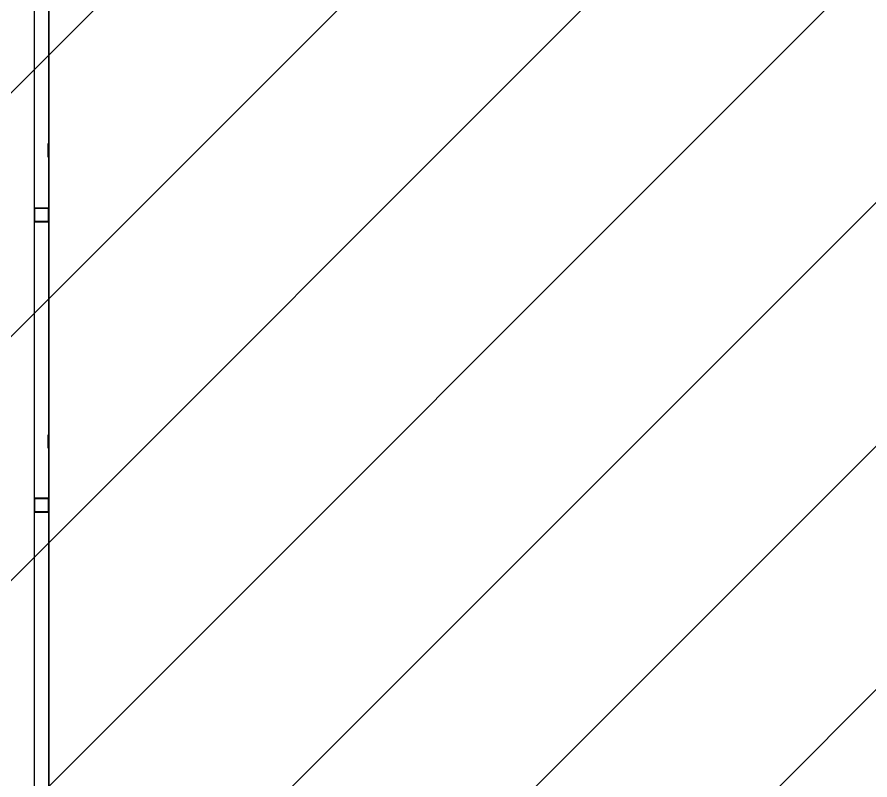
# Model space of a CAD drawing. Header units: millimetres. Extents: x 4080735 to 4152075, y -451436 to -400976.
# Drawn here: x 4147611 to 4148140, y -406138 to -405665 of the extents above; entities that cross this region are included whole.
import ezdxf

# ---------------------------------------------------------------- set-up
doc = ezdxf.new("R2010")
doc.units = ezdxf.units.MM
doc.header["$LTSCALE"] = 60
doc.layers.add('3', color=3, linetype='Continuous')

# ---------------------------------------------------------------- blocks, each defined once
blk = doc.blocks.new('KEY PLAN_NEW')
at = {"color": 253}
for p, q in [((-986.86, -1135.5), (-986.86, -1428.38)), ((-983.86, -1371.94), (-983.86, -1172.74)), ((-983.86, -1367.94), (-983.86, -1212.74)), ((-983.86, -1367.94), (-983.86, -1212.74)), ((-983.98, -1239.95), (-983.98, -1237.19)), ((-983.86, -1240.07), (-983.86, -1237.07)), ((-986.86, -1250.44), (-986.86, -1253.44)), ((-986.86, -1250.44), (-983.86, -1250.44)), ((-986.74, -1253.32), (-986.74, -1250.56)), ((-986.74, -1250.56), (-983.98, -1250.56)), ((-983.98, -1250.56), (-983.98, -1253.32)), ((-983.98, -1250.56), (-983.98, -1253.32)), ((-983.86, -1253.44), (-983.86, -1250.44)), ((-983.86, -1253.44), (-986.86, -1253.44)), ((-983.98, -1253.32), (-986.74, -1253.32)), ((-983.98, -1300.16), (-983.98, -1297.4)), ((-983.86, -1300.28), (-983.86, -1297.28)), ((-986.86, -1310.44), (-986.86, -1313.44)), ((-986.86, -1310.44), (-983.86, -1310.44)), ((-986.74, -1313.32), (-986.74, -1310.56)), ((-986.74, -1310.56), (-983.98, -1310.56)), ((-983.98, -1310.56), (-983.98, -1313.32)), ((-983.98, -1310.56), (-983.98, -1313.32)), ((-983.86, -1313.44), (-983.86, -1310.44)), ((-983.86, -1313.44), (-986.86, -1313.44)), ((-983.98, -1313.32), (-986.74, -1313.32))]:
    blk.add_line(p, q, dxfattribs=at)
blk.add_lwpolyline([(-1043.86, -1131.94), (-983.86, -1131.94), (-983.86, -1431.94), (-1043.86, -1431.94)], close=True, dxfattribs=at)

msp = doc.modelspace()

# ---------------------------------------------------------------- hatches: boundary and pattern name
at = {"layer": '3'}
h = msp.add_hatch(dxfattribs=at)
h.set_pattern_fill('ANSI31', color=256, scale=855.36)
h.set_pattern_definition([(45, (-65702.36, -13536.25), (-75.603857, 75.603857), [])])
h.paths.add_polyline_path([(4145910.29, -405867.36), (4146090.29, -405867.36), (4146090.29, -405507.36), (4146630.29, -405507.36), (4146630.29, -405327.36), (4147730.29, -405327.36), (4147730.29, -405449.76), (4148570.65, -405449.76), (4148570.65, -406047.36), (4148630.29, -406047.36), (4148630.29, -407507.36), (4147379.29, -407507.36), (4147379.29, -407511.86), (4147370.29, -407511.86), (4147370.29, -407687.36), (4146810.29, -407687.36), (4146810.29, -407327.36), (4146450.29, -407327.36), (4146450.29, -406967.36), (4146090.29, -406967.36), (4146090.29, -406607.36), (4145550.29, -406607.36), (4145550.29, -406227.36), (4145910.29, -406227.36)])

# ---------------------------------------------------------------- block references
at = {"xscale": 3, "yscale": 3, "zscale": 3}
msp.add_blockref('KEY PLAN_NEW', (4150581.88, -402031.53), dxfattribs=at)

doc.saveas('drawing.dxf')
